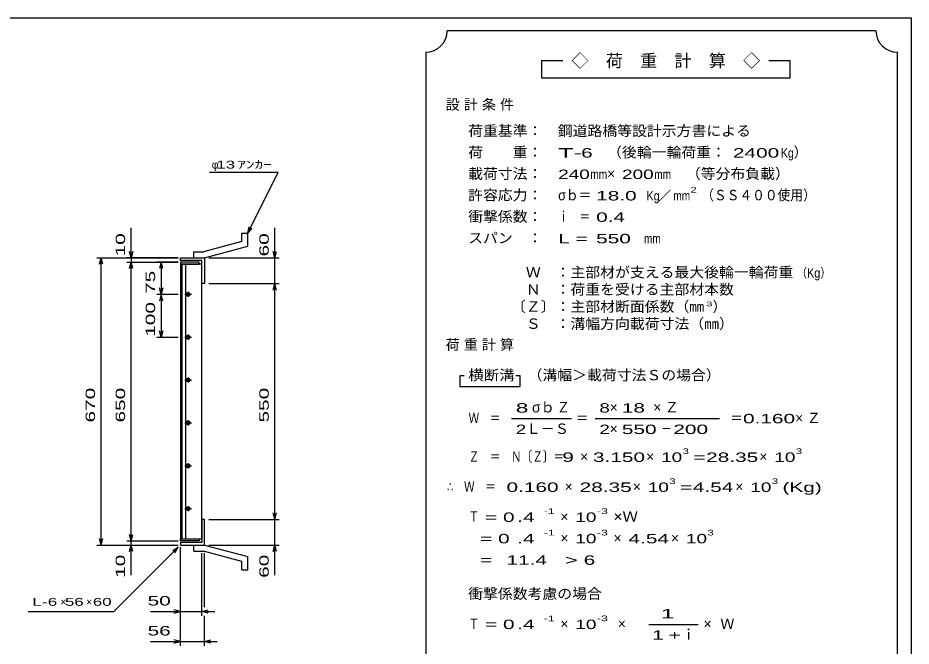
# Model space of a CAD drawing. Units: millimetres, scale not verified. Extents: x -1820 to 1731, y -1282 to 1054.
# Drawn here: x -352 to 1731, y -412 to 1054 of the extents above; entities that cross this region are included whole.
import ezdxf
from ezdxf.enums import TextEntityAlignment as Align

# ---------------------------------------------------------------- set-up
doc = ezdxf.new("R2010")
doc.units = ezdxf.units.MM
doc.header["$LTSCALE"] = 10
for name, color, linetype, lineweight in [('0_2', 150, 'Continuous', 25), ('16', 3, 'Continuous', 25), ('19', 6, 'Continuous', 25), ('22', 2, 'Continuous', 25)]:
    doc.layers.add(name, color=color, linetype=linetype, lineweight=lineweight)
doc.styles.add('ベクトル', font='')
doc.styles.get('ベクトル').set_extended_font_data('ベクトル')

msp = doc.modelspace()

# ---------------------------------------------------------------- linework, layer by layer
at = {"layer": '0_2'}
for p, q in [((-1729, 1053.5), (1731, 1053.5)), ((1731, 1053.5), (1731, -1146.5))]:
    msp.add_line(p, q, dxfattribs=at)
at = {"layer": '16'}
for p, q in [((71, 483.5), (27, 483.5)), ((27, 483.5), (27, 479)), ((71, 479), (71, 483.5)), ((27, 479), (71, 479)), ((27, 479), (27, -162)), ((77, 479), (27, 479)), ((28.5, 479), (28.5, -162)), ((31.5, -162), (31.5, 479)), ((39, 479), (39, -162)), ((77, -162), (77, 479)), ((37, 408.5), (53, 408.5)), ((47, 411.5), (43, 411.5)), ((43, 405.5), (47, 405.5)), ((45, 414.5), (45, 402.5)), ((45, 314.5), (45, 302.5)), ((37, 308.5), (53, 308.5)), ((47, 311.5), (43, 311.5)), ((43, 305.5), (47, 305.5)), ((37, 208.5), (53, 208.5)), ((47, 211.5), (43, 211.5)), ((45, 214.5), (45, 202.5)), ((43, 205.5), (47, 205.5)), ((37, 108.5), (53, 108.5)), ((47, 111.5), (43, 111.5)), ((43, 105.5), (47, 105.5)), ((45, 114.5), (45, 102.5)), ((37, 8.5), (53, 8.5)), ((47, 11.5), (43, 11.5)), ((43, 5.5), (47, 5.5)), ((45, 14.5), (45, 2.5)), ((37, -91.5), (53, -91.5)), ((47, -88.5), (43, -88.5)), ((43, -94.5), (47, -94.5)), ((45, -85.5), (45, -97.5)), ((27, -162), (71, -162)), ((27, -166.5), (27, -162)), ((27, -162), (77, -162)), ((71, -166.5), (27, -166.5)), ((71, -162), (71, -166.5))]:
    msp.add_line(p, q, dxfattribs=at)
for centre, radius, start, end in [((43, 408.5), 3, 90, 270), ((45, 408.5), 4, 46.6, 133.4), ((45, 408.5), 4, 226.6, 313.4), ((47, 408.5), 3, 270, 90), ((45, 308.5), 4, 46.6, 133.4), ((43, 308.5), 3, 90, 270), ((45, 308.5), 4, 226.6, 313.4), ((47, 308.5), 3, 270, 90), ((43, 208.5), 3, 90, 270), ((45, 208.5), 4, 46.6, 133.4), ((47, 208.5), 3, 270, 90), ((45, 208.5), 4, 226.6, 313.4), ((43, 108.5), 3, 90, 270), ((45, 108.5), 4, 46.6, 133.4), ((45, 108.5), 4, 226.6, 313.4), ((47, 108.5), 3, 270, 90), ((43, 8.5), 3, 90, 270), ((45, 8.5), 4, 46.6, 133.4), ((45, 8.5), 4, 226.6, 313.4), ((47, 8.5), 3, 270, 90), ((43, -91.5), 3, 90, 270), ((45, -91.5), 4, 46.6, 133.4), ((45, -91.5), 4, 226.6, 313.4), ((47, -91.5), 3, 270, 90)]:
    msp.add_arc(centre, radius, start, end, dxfattribs=at)
at = {"layer": '19'}
for p, q in [((170, 551.5), (184, 551.5)), ((170, 531.5), (170, 551.5)), ((184, 520.5), (184, 551.5)), ((170, 531.5), (81, 507.5)), ((58, 507.5), (81, 507.5)), ((58, 493.5), (58, 507.5)), ((83, 493.5), (184, 520.5)), ((27, 487.5), (27, 493.5)), ((27, 493.5), (82, 493.5)), ((77, 487.5), (27, 487.5)), ((58, 493.5), (83, 493.5)), ((77, 433.5), (77, 487.5)), ((82, 493.5), (83, 492.5)), ((83, 492.5), (83, 433.5)), ((83, 433.5), (77, 433.5)), ((83, -116.5), (77, -116.5)), ((77, -116.5), (77, -170.5)), ((83, -175.5), (83, -116.5)), ((27, -170.5), (27, -176.5)), ((77, -170.5), (27, -170.5)), ((27, -176.5), (82, -176.5)), ((58, -176.5), (83, -176.5)), ((58, -190.5), (58, -176.5)), ((82, -176.5), (83, -175.5)), ((83, -176.5), (184, -203.5)), ((58, -190.5), (81, -190.5)), ((170, -214.5), (81, -190.5)), ((184, -234.5), (184, -203.5)), ((170, -234.5), (170, -214.5)), ((170, -234.5), (184, -234.5))]:
    msp.add_line(p, q, dxfattribs=at)
at = {"layer": '22', "color": 4}
for p, q in [((1649, 1023.5), (649, 1023.5)), ((599, 973.5), (599, -576.5)), ((1699, -576.5), (1699, 973.5)), ((919, 953.5), (869, 953.5)), ((869, 953.5), (869, 913.5)), ((1449, 953.5), (1399, 953.5)), ((1449, 913.5), (1449, 953.5)), ((869, 913.5), (1449, 913.5)), ((95, 693.5), (255, 693.5)), ((184, 551.5), (255, 693.5)), ((-88, 493.5), (-88, 563.5)), ((184, 551.5), (187, 566.1)), ((184, 551.5), (194, 562.5)), ((247, 493.5), (247, 563.5)), ((-88, 493.5), (-92, 508.5)), ((-84, 508.5), (-88, 493.5)), ((247, 493.5), (243, 508.5)), ((247, 493.5), (251, 508.5)), ((-168, 493.5), (22, 493.5)), ((-162, 478.5), (-158, 493.5)), ((-154, 478.5), (-158, 493.5)), ((-158, -176.5), (-158, 493.5)), ((22, 493.5), (-98, 493.5)), ((-98, 483.5), (22, 483.5)), ((-92, 468.5), (-88, 483.5)), ((-88, 493.5), (-88, 483.5)), ((-84, 468.5), (-88, 483.5)), ((-88, -166.5), (-88, 483.5)), ((22, 483.5), (-28, 483.5)), ((-18, 483.5), (-22, 468.5)), ((-14, 468.5), (-18, 483.5)), ((-18, 483.5), (-18, 408.5)), ((93, 493.5), (257, 493.5)), ((247, 433.5), (247, 493.5)), ((-18, 408.5), (-22, 423.5)), ((-14, 423.5), (-18, 408.5)), ((93, 433.5), (257, 433.5)), ((243, 418.5), (247, 433.5)), ((251, 418.5), (247, 433.5)), ((247, -116.5), (247, 433.5)), ((-28, 408.5), (22, 408.5)), ((-18, 408.5), (-22, 393.5)), ((-14, 393.5), (-18, 408.5)), ((-18, 408.5), (-18, 308.5)), ((-18, 308.5), (-22, 323.5)), ((-14, 323.5), (-18, 308.5)), ((-28, 308.5), (22, 308.5)), ((689, 218.5), (679, 218.5)), ((679, 218.5), (679, 193.5)), ((819, 218.5), (809, 218.5)), ((819, 193.5), (819, 218.5)), ((679, 193.5), (819, 193.5)), ((799, 118.5), (939, 118.5)), ((994, 118.5), (1284, 118.5)), ((247, -116.5), (243, -101.5)), ((247, -116.5), (251, -101.5)), ((93, -116.5), (257, -116.5)), ((247, -176.5), (247, -116.5)), ((-158, -176.5), (-162, -161.5)), ((-158, -176.5), (-154, -161.5)), ((-98, -166.5), (22, -166.5)), ((-88, -166.5), (-92, -151.5)), ((-88, -166.5), (-84, -151.5)), ((-88, -176.5), (-88, -166.5)), ((-168, -176.5), (22, -176.5)), ((-128, -331.5), (22, -181.5)), ((-98, -176.5), (22, -176.5)), ((-92, -191.5), (-88, -176.5)), ((-84, -191.5), (-88, -176.5)), ((-88, -246.5), (-88, -176.5)), ((9, -189.5), (22, -181.5)), ((14, -194.5), (22, -181.5)), ((27, -341.5), (27, -181.5)), ((27, -411.5), (27, -181.5)), ((93, -176.5), (257, -176.5)), ((243, -191.5), (247, -176.5)), ((251, -191.5), (247, -176.5)), ((247, -246.5), (247, -176.5)), ((77, -341.5), (77, -195.5)), ((83, -321.5), (83, -195.5)), ((-328, -331.5), (-128, -331.5)), ((-43, -331.5), (27, -331.5)), ((27, -331.5), (12, -327.5)), ((12, -335.5), (27, -331.5)), ((27, -331.5), (77, -331.5)), ((77, -331.5), (92, -327.5)), ((92, -335.5), (77, -331.5)), ((77, -331.5), (107, -331.5)), ((83, -411.5), (83, -341.5)), ((1119, -361.5), (1234, -361.5)), ((-43, -401.5), (27, -401.5)), ((27, -401.5), (12, -397.5)), ((12, -405.5), (27, -401.5)), ((27, -401.5), (83, -401.5)), ((83, -401.5), (98, -397.5)), ((98, -405.5), (83, -401.5)), ((83, -401.5), (113, -401.5))]:
    msp.add_line(p, q, dxfattribs=at)
for centre, start, end in [((599, 1023.5), 270, 0), ((1699, 1023.5), 180, 270)]:
    msp.add_arc(centre, 50, start, end, dxfattribs=at)

# ---------------------------------------------------------------- texts
at = {"layer": '22', "style": 'ベクトル'}
for s, height, p in [('◇\u3000荷\u3000重\u3000計\u3000算\u3000◇', 29.33, (939, 953.5)), ('）', 24.19, (1457, 740)), ('φ', 18.33, (100, 711)), ('×', 24.19, (1022, 690)), ('／', 21.99, (1141.5, 638.5)), ('）', 24.19, (1268, 380)), ('σｂ', 24.19, (847, 145)), ('×', 24.19, (1028, 145)), ('Ｌ－Ｓ', 24.19, (834, 95)), ('×', 24.19, (1028, 95)), ('×', 24.19, (959, 30)), ('×', 24.19, (1113, 30)), ('×', 24.19, (1377, 30)), ('×', 24.19, (923, -40)), ('×', 24.19, (1082, -40)), ('×', 24.19, (1321, -40)), ('×', 24.19, (913, -110)), ('×', 24.19, (913, -160)), ('×', 24.19, (1037, -160)), ('×', 24.19, (1171, -160)), ('×', 18.33, (-253, -309)), ('×', 18.33, (-193, -309)), ('×', 24.19, (913, -360)), ('×', 24.19, (1047, -360)), ('×', 24.19, (1247, -360)), ('Ｗ', 24.19, (1286, -360)), ('ｉ', 24.19, (1195.5, -385))]:
    msp.add_text(s, height=height, dxfattribs=at).set_placement(p, align=Align.MIDDLE_LEFT)
for s, height, width, p in [('荷重基準：\u3000', 24.19, 1.05, (698, 790)), ('鋼道路橋等設計示方書による', 24.19, 1.05, (907, 790)), ('荷\u3000\u3000重：\u3000', 24.19, 1.05, (698, 740)), ('（後輪一輪荷重：', 24.19, 1.05, (1022, 740)), ('T-', 21.99, 2, (908, 738.5)), (' 6 ', 21.99, 1.65, (948, 738.5)), (' 2400', 21.99, 1.65, (1302, 738.5)), ('Kg', 21.99, 0.85, (1427, 738.5)), (' 13 ', 18.33, 1.6, (100, 711)), ('ｱﾝｶｰ', 18.33, 1.6, (160, 711)), ('載荷寸法：\u3000', 24.19, 1.05, (698, 690)), ('240', 21.99, 1.5, (908, 688.5)), ('mm', 21.99, 0.8, (983, 688.5)), ('200', 21.99, 1.5, (1057, 688.5)), ('mm', 21.99, 0.8, (1132, 688.5)), ('\u3000（等分布負載）', 24.19, 1.05, (1171, 690)), ('許容応力：\u3000', 24.19, 1.05, (698, 640)), ('σｂ＝', 24.19, 0.9, (908, 640)), (' 18.0', 21.99, 1.65, (983, 638.5)), ('Kg', 21.99, 0.85, (1114, 638.5)), ('2', 13.2, 1.5, (1216.5, 652.5)), ('（ＳＳ４００使用）', 24.19, 0.9, (1241.5, 640)), ('mm', 21.99, 0.8, (1176.5, 638.5)), ('衝撃係数：\u3000', 24.19, 1.05, (698, 590)), ('ｉ\u3000＝', 24.19, 0.75, (908, 590)), (' 0.4', 21.99, 1.65, (983, 588.5)), ('スパン\u3000：\u3000', 24.19, 1.05, (698, 540)), ('L =', 21.99, 1.65, (908, 538.5)), (' 550 ', 21.99, 1.65, (983, 538.5)), ('mm', 21.99, 0.8, (1108, 538.5)), ('\u3000Ｗ\u3000：主部材が支える最大後輪一輪荷重', 24.19, 1.05, (798, 460)), ('（Kg）', 21.99, 0.85, (1463, 458.5)), ('\u3000Ｎ\u3000：荷重を受ける主部材本数', 24.19, 1.05, (798, 420)), ('〔Ｚ〕：主部材断面係数（㎜', 24.19, 1.05, (798, 380)), ('3', 11, 1.8, (1253, 386)), ('\u3000Ｓ\u3000：溝幅方向載荷寸法（㎜）', 24.19, 1.05, (798, 340)), ('横断溝', 24.19, 1.1, (698, 220)), ('\u3000（溝幅＞載荷寸法Ｓの場合）', 24.19, 1.05, (802, 220)), ('8', 21.99, 1.8, (809, 143.5)), ('Ｚ', 24.19, 0.9, (905, 145)), ('8', 21.99, 1.5, (1004, 143.5)), (' 18 ', 21.99, 1.65, (1043, 143.5)), ('Ｗ\u3000＝', 24.19, 0.75, (699, 120)), ('＝', 24.19, 0.9, (949, 120)), ('＝', 24.19, 0.9, (1309, 120)), ('0.160', 21.99, 1.65, (1339, 118.5)), ('2', 21.99, 1.5, (809, 93.5)), ('2', 21.99, 1.5, (1004, 93.5)), (' 550 ', 21.99, 1.65, (1043, 93.5)), (' 200 ', 21.99, 1.65, (1163, 93.5)), ('－', 24.19, 0.75, (1148, 95)), ('Ｚ\u3000＝\u3000Ｎ〔Ｚ〕＝', 24.19, 0.75, (699, 30)), ('3', 13.2, 1.5, (1198, 42.5)), ('3', 13.2, 1.5, (1462, 42.5)), (' 9 ', 21.99, 1.65, (904, 28.5)), ('3.150', 21.99, 1.65, (989, 28.5)), ('10', 21.99, 1.5, (1148, 28.5)), ('=', 21.99, 1.7, (1223, 28.5)), ('28.35', 21.99, 1.65, (1253, 28.5)), ('10', 21.99, 1.5, (1412, 28.5)), ('3', 13.2, 1.5, (1167, -27.5)), ('3', 13.2, 1.5, (1406, -27.5)), ('∴\u3000Ｗ\u3000＝', 24.19, 0.75, (649, -40)), (' 0.160', 21.99, 1.65, (774, -41.5)), ('28.35', 21.99, 1.65, (958, -41.5)), ('10', 21.99, 1.5, (1117, -41.5)), ('=', 21.99, 1.7, (1192, -41.5)), ('4.54', 21.99, 1.65, (1222, -41.5)), ('10', 21.99, 1.5, (1356, -41.5)), ('(Kg)', 21.99, 1.65, (1431, -41.5)), ('Ｔ', 24.19, 0.75, (699, -110)), (' = 0', 21.99, 1.65, (724, -111.5)), (' .4 ', 21.99, 1.65, (799, -111.5)), ('-1', 13.2, 1.65, (874, -97.5)), ('10', 21.99, 1.5, (948, -111.5)), ('-3', 13.2, 1.65, (998, -97.5)), ('×Ｗ', 24.19, 1.1, (1037, -110)), ('-1', 13.2, 1.65, (874, -147.5)), ('-3', 13.2, 1.65, (998, -147.5)), ('3', 13.2, 1.5, (1256, -147.5)), ('  = 0', 21.99, 1.65, (699, -161.5)), (' .4 ', 21.99, 1.65, (799, -161.5)), ('10', 21.99, 1.5, (948, -161.5)), ('4.54', 21.99, 1.65, (1072, -161.5)), ('10', 21.99, 1.5, (1206, -161.5)), ('  =', 21.99, 1.65, (699, -211.5)), (' 11.4', 21.99, 1.65, (774, -211.5)), ('>', 21.99, 1.7, (924, -211.5)), (' 6 ', 21.99, 1.65, (954, -211.5)), ('衝撃係数考慮の場合', 24.19, 1.05, (698, -290)), ('L-', 18.33, 1.6, (-318, -309)), (' 6 ', 18.33, 1.6, (-293, -309)), (' 56 ', 18.33, 1.6, (-253, -309)), (' 60 ', 18.33, 1.6, (-188, -309)), (' 50 ', 21.99, 1.65, (-63, -306.5)), ('Ｔ', 24.19, 0.75, (699, -360)), (' = 0', 21.99, 1.65, (724, -361.5)), (' .4 ', 21.99, 1.65, (799, -361.5)), ('-1', 13.2, 1.65, (874, -347.5)), ('10', 21.99, 1.5, (948, -361.5)), ('-3', 13.2, 1.65, (998, -347.5)), (' 56 ', 21.99, 1.65, (-63, -376.5))]:
    msp.add_text(s, height=height, dxfattribs=dict(at, width=width)).set_placement(p, align=Align.MIDDLE_LEFT)
at = {"layer": '22', "style": 'ベクトル', "width": 1.65}
for s, p in [(' 10 ', (-113, 483.5)), (' 60 ', (222, 483.5)), (' 75 ', (-43, 396)), (' 100 ', (-43, 296)), (' 670 ', (-183, 96)), (' 650 ', (-113, 96)), (' 550 ', (222, 96)), (' 10 ', (-113, -266.5)), (' 60 ', (222, -266.5))]:
    msp.add_text(s, height=21.99, rotation=90, dxfattribs=at).set_placement(p, align=Align.MIDDLE_LEFT)
at = {"layer": '22', "attachment_point": 4, "style": 'ベクトル'}
for s, insert, char_height in [('\\T1.28;設計条件', (645.5, 850), 24.19), ('\\T1.28;荷重計算', (645.5, 290), 24.19), ('\\T1.42;×Ｚ', (1129.5, 145), 24.19), ('\\T1.42;×Ｚ', (1460.5, 120), 24.19), ('\\T1.25;\\W2;\\~1\\~', (1126.5, -336.5), 21.99), ('\\T1.33;\\W1.75;1+', (1126.5, -386.5), 21.99)]:
    msp.add_mtext(s, dxfattribs=dict(at, insert=insert, char_height=char_height))

doc.saveas('drawing.dxf')
